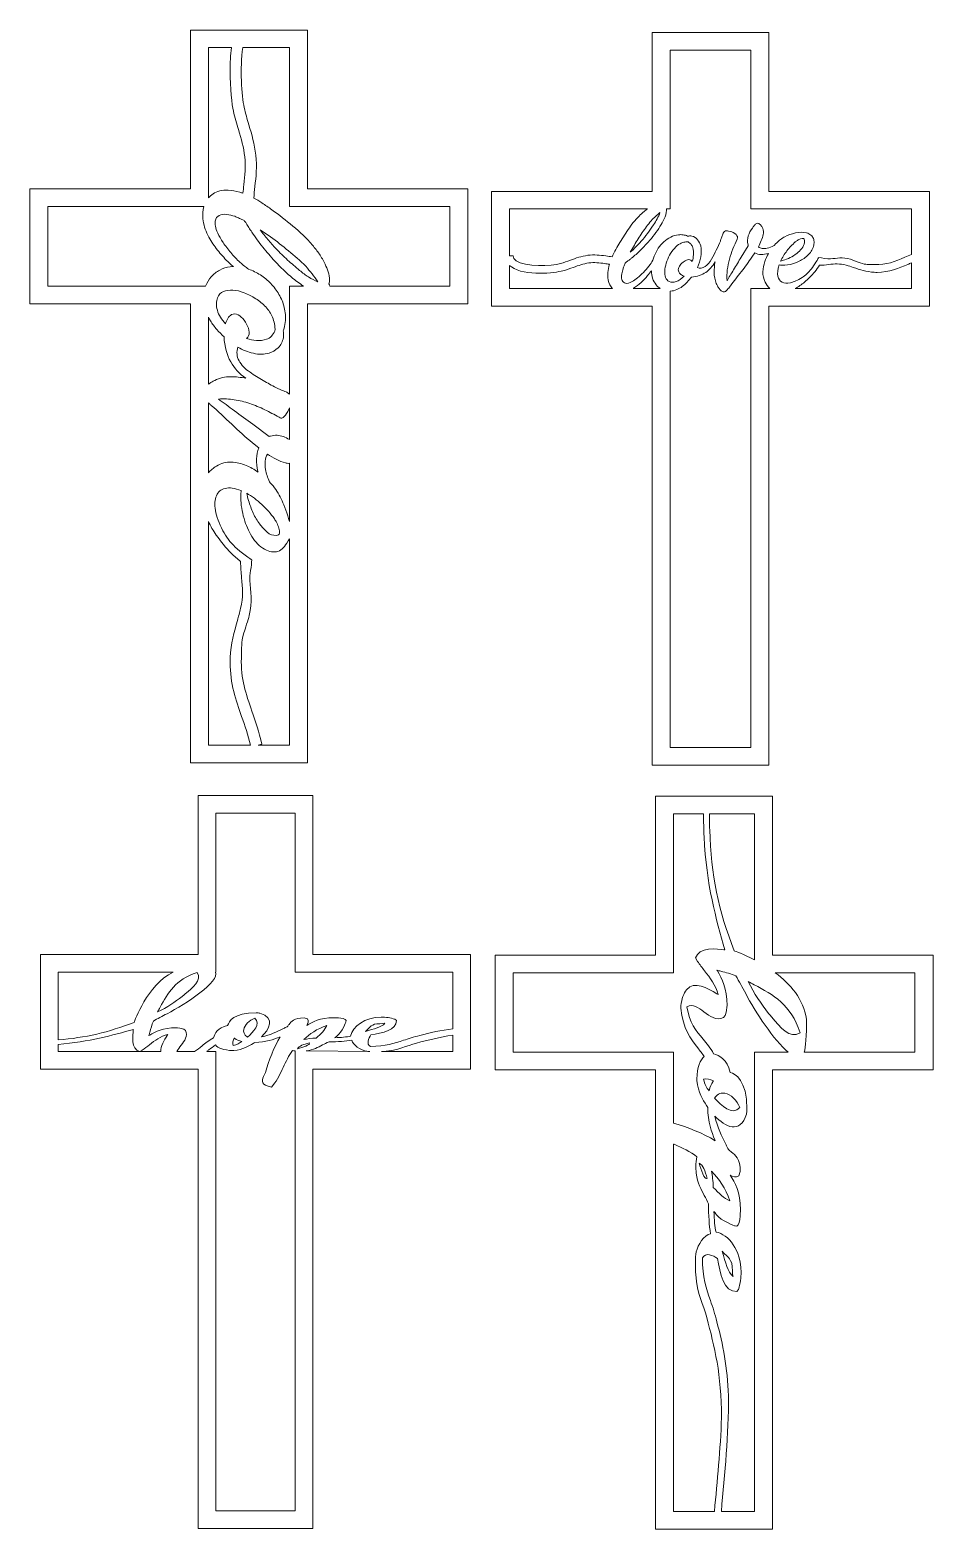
# Model space of a CAD drawing. Header units: inches. Extents: x -6.4 to 6.3, y -10.7 to 10.4.
import ezdxf

# ---------------------------------------------------------------- set-up
doc = ezdxf.new("R2010")
doc.units = ezdxf.units.IN
doc.header["$MEASUREMENT"] = 0
doc.layers.add('Layer 1', color=7, linetype='Continuous')

msp = doc.modelspace()

# ---------------------------------------------------------------- linework, layer by layer
at = {"layer": 'Layer 1', "lineweight": 9}
for points in [[(-2.531, 8.152), (-2.531, 10.392), (-4.179, 10.392), (-4.179, 8.152), (-6.44, 8.152), (-6.44, 6.534), (-4.179, 6.534), (-4.179, 0.061), (-2.531, 0.061), (-2.531, 6.534), (-0.27, 6.534), (-0.27, 8.152), (-2.531, 8.152)], [(3.974, 8.118), (3.974, 10.359), (2.326, 10.359), (2.326, 8.118), (0.065, 8.118), (0.065, 6.5), (2.326, 6.5), (2.326, 0.028), (3.974, 0.028), (3.974, 6.5), (6.235, 6.5), (6.235, 8.118), (3.974, 8.118)], [(-3.925, 10.144), (-3.601, 10.144)], [(-3.925, 8.026), (-3.925, 10.144), (-3.925, 10.144)], [(-3.44, 10.144), (-2.784, 10.144), (-2.784, 7.903), (-0.524, 7.903), (-0.524, 6.783), (-0.524, 6.783)], [(2.53, 7.87), (2.58, 7.87), (2.58, 10.11), (2.58, 10.11)], [(2.58, 10.11), (3.721, 10.11), (3.721, 7.87), (5.981, 7.87), (5.981, 7.227)], [(-6.186, 6.783), (-6.186, 7.903), (-3.99, 7.903)], [(0.369, 7.21), (0.319, 7.208), (0.319, 7.87), (2.261, 7.87), (2.261, 7.87)], [(-3.196, 7.576), (-3.051, 7.476)], [(2.831, 7.484), (2.826, 7.487)], [(2.02, 7.259), (2.077, 7.36)], [(3.682, 7.349), (3.584, 7.191)], [(3.733, 7.188), (3.774, 7.249)], [(1.771, 6.749), (0.319, 6.749), (0.319, 7.074)], [(5.981, 7.109), (5.981, 6.749), (4.344, 6.749), (4.344, 6.749)], [(-3.964, 6.783), (-6.186, 6.783)], [(-2.784, 6.783), (-2.784, 5.259)], [(-2.586, 6.783), (-2.784, 6.783), (-2.784, 6.783)], [(-0.524, 6.783), (-2.215, 6.783)], [(2.44, 6.749), (2.061, 6.749)], [(3.721, 6.749), (3.721, 0.277), (2.58, 0.277), (2.58, 6.711)], [(3.988, 6.749), (3.721, 6.749)], [(-3.925, 5.398), (-3.925, 6.344)], [(-2.874, 6.153), (-2.869, 6.163)], [(-3.925, 4.148), (-3.925, 5.138)], [(-2.784, 5.067), (-2.784, 4.62), (-2.784, 4.62)], [(-3.071, 4.661), (-3.3, 4.835)], [(-3.306, 4.574), (-3.217, 4.501)], [(-2.784, 4.284), (-2.784, 3.466)], [(-3.925, 0.31), (-3.925, 3.463)], [(-2.784, 3.221), (-2.784, 0.31), (-2.784, 0.31)], [(-3.334, 0.31), (-3.925, 0.31), (-3.925, 0.31)], [(-2.784, 0.31), (-3.222, 0.31), (-3.174, 0.325)], [(-2.452, -2.638), (-2.452, -0.398), (-4.07, -0.398), (-4.07, -2.638), (-6.29, -2.638), (-6.29, -4.256), (-4.07, -4.256), (-4.07, -10.729), (-2.452, -10.729), (-2.452, -4.256), (-0.232, -4.256), (-0.232, -2.638), (-2.452, -2.638)], [(4.025, -2.647), (4.025, -0.407), (2.377, -0.407), (2.377, -2.647), (0.117, -2.647), (0.117, -4.265), (2.377, -4.265), (2.377, -10.738), (4.025, -10.738), (4.025, -4.265), (6.286, -4.265), (6.286, -2.647), (4.025, -2.647)], [(-3.827, -2.887), (-3.821, -2.887), (-3.821, -0.647), (-2.701, -0.647), (-2.701, -2.887), (-0.481, -2.887), (-0.481, -3.686), (-0.481, -3.686)], [(0.37, -4.016), (0.37, -2.896), (2.631, -2.896), (2.631, -0.656), (3.053, -0.656)], [(3.135, -0.656), (3.772, -0.656), (3.772, -2.715)], [(2.969, -2.638), (2.937, -2.688), (2.969, -2.737)], [(-6.041, -2.887), (-4.423, -2.887)], [(-6.041, -3.844), (-6.041, -2.887)], [(4.063, -2.896), (6.032, -2.896), (6.032, -4.016)], [(-4.285, -3.224), (-4.293, -3.23)], [(2.732, -3.365), (2.73, -3.38), (2.732, -3.394)], [(-2.53, -3.548), (-2.577, -3.532)], [(-1.277, -3.568), (-1.299, -3.551)], [(3.332, -3.528), (3.359, -3.497)], [(3.977, -3.48), (3.969, -3.47)], [(-4.249, -3.712), (-4.272, -3.691)], [(-0.481, -3.775), (-0.481, -4.008)], [(-6.041, -4.008), (-6.041, -3.906)], [(-4.933, -3.986), (-4.898, -4.008), (-6.041, -4.008)], [(-4.598, -4.008), (-4.892, -4.008), (-4.857, -3.986)], [(-4.119, -4.007), (-4.368, -4.007)], [(-3.821, -10.48), (-3.821, -4.008), (-3.949, -4.008)], [(-2.703, -3.999), (-2.701, -10.48), (-3.821, -10.48), (-3.821, -10.48)], [(-3.583, -3.994), (-3.574, -3.995), (-3.565, -3.994)], [(-1.651, -4.008), (-2.547, -3.999)], [(-0.481, -4.008), (-1.484, -4.008)], [(2.631, -5.015), (2.631, -4.016), (0.37, -4.016), (0.37, -4.016)], [(3.772, -4.016), (3.772, -10.489), (3.303, -10.489)], [(4.246, -4.016), (3.772, -4.016)], [(6.032, -4.016), (4.469, -4.016)], [(2.957, -4.393), (2.957, -4.405), (2.958, -4.416)], [(-3.085, -4.496), (-3.036, -4.51), (-3.016, -4.485)], [(3.205, -10.489), (2.631, -10.489), (2.631, -5.312)], [(3.549, -5.76), (3.57, -5.699)], [(2.947, -5.708), (2.948, -5.714), (2.948, -5.72)], [(3.521, -7.388), (3.545, -7.36)], [(3.406, -8.867), (3.406, -8.863), (3.405, -8.86)]]:
    msp.add_lwpolyline(points, dxfattribs=at)
for points, knots in [([(-3.601, 10.144), (-3.615, 10.038), (-3.62, 9.927), (-3.62, 9.819), (-3.621, 9.568), (-3.592, 9.336), (-3.573, 9.249), (-3.554, 9.158), (-3.528, 9.072), (-3.503, 8.988), (-3.464, 8.859), (-3.427, 8.736), (-3.413, 8.603), (-3.398, 8.467), (-3.412, 8.342), (-3.426, 8.21), (-3.43, 8.171), (-3.435, 8.131), (-3.438, 8.091), (-3.453, 8.096), (-3.469, 8.101), (-3.484, 8.106), (-3.538, 8.122), (-3.592, 8.131), (-3.647, 8.134), (-3.734, 8.138), (-3.805, 8.121), (-3.86, 8.084), (-3.885, 8.067), (-3.907, 8.047), (-3.925, 8.026)], [0, 0, 0, 0, 1, 1, 1, 2, 2, 2, 3, 3, 3, 4, 4, 4, 5, 5, 5, 6, 6, 6, 7, 7, 7, 8, 8, 8, 9, 9, 9, 10, 10, 10, 10]), ([(-2.215, 6.783), (-2.215, 6.795), (-2.219, 6.805), (-2.226, 6.815), (-2.221, 6.833), (-2.218, 6.85), (-2.218, 6.866), (-2.218, 6.907), (-2.224, 6.946), (-2.237, 6.983), (-2.249, 7.021), (-2.264, 7.057), (-2.282, 7.091), (-2.305, 7.142), (-2.332, 7.189), (-2.362, 7.233), (-2.392, 7.277), (-2.425, 7.319), (-2.459, 7.359), (-2.543, 7.459), (-2.634, 7.549), (-2.734, 7.629), (-2.833, 7.709), (-2.933, 7.786), (-3.033, 7.859), (-3.077, 7.891), (-3.124, 7.924), (-3.173, 7.956), (-3.21, 7.981), (-3.247, 8.003), (-3.285, 8.023), (-3.282, 8.076), (-3.276, 8.129), (-3.27, 8.184), (-3.255, 8.324), (-3.239, 8.467), (-3.257, 8.628), (-3.273, 8.784), (-3.315, 8.922), (-3.355, 9.055), (-3.38, 9.139), (-3.403, 9.217), (-3.421, 9.3), (-3.457, 9.464), (-3.483, 9.857), (-3.44, 10.144)], [0, 0, 0, 0, 1, 1, 1, 2, 2, 2, 3, 3, 3, 4, 4, 4, 5, 5, 5, 6, 6, 6, 7, 7, 7, 8, 8, 8, 9, 9, 9, 10, 10, 10, 11, 11, 11, 12, 12, 12, 13, 13, 13, 14, 14, 14, 15, 15, 15, 15]), ([(-3.99, 7.903), (-4.005, 7.851), (-4.009, 7.793), (-4.003, 7.73), (-3.995, 7.653), (-3.971, 7.576), (-3.932, 7.499), (-3.897, 7.432), (-3.858, 7.37), (-3.814, 7.312), (-3.769, 7.254), (-3.723, 7.2), (-3.673, 7.15), (-3.641, 7.117), (-3.607, 7.086), (-3.574, 7.057), (-3.589, 7.057), (-3.604, 7.056), (-3.619, 7.055), (-3.67, 7.049), (-3.719, 7.033), (-3.765, 7.009), (-3.811, 6.985), (-3.852, 6.953), (-3.887, 6.912), (-3.92, 6.875), (-3.945, 6.832), (-3.964, 6.783)], [0, 0, 0, 0, 1, 1, 1, 2, 2, 2, 3, 3, 3, 4, 4, 4, 5, 5, 5, 6, 6, 6, 7, 7, 7, 8, 8, 8, 9, 9, 9, 9]), ([(2.261, 7.87), (2.245, 7.859), (2.23, 7.848), (2.215, 7.835), (2.19, 7.814), (2.166, 7.792), (2.143, 7.768), (2.087, 7.71), (2.035, 7.647), (1.99, 7.578), (1.944, 7.51), (1.901, 7.441), (1.859, 7.371), (1.84, 7.341), (1.822, 7.308), (1.804, 7.274), (1.79, 7.249), (1.777, 7.223), (1.766, 7.197), (1.735, 7.2), (1.705, 7.203), (1.674, 7.208), (1.594, 7.218), (1.512, 7.228), (1.42, 7.216), (1.332, 7.204), (1.253, 7.176), (1.177, 7.148), (1.13, 7.13), (1.085, 7.114), (1.038, 7.101), (0.91, 7.067), (0.54, 7.046), (0.411, 7.14), (0.383, 7.16), (0.37, 7.182), (0.369, 7.21)], [0, 0, 0, 0, 1, 1, 1, 2, 2, 2, 3, 3, 3, 4, 4, 4, 5, 5, 5, 6, 6, 6, 7, 7, 7, 8, 8, 8, 9, 9, 9, 10, 10, 10, 11, 11, 11, 12, 12, 12, 12]), ([(2.826, 7.487), (2.808, 7.496), (2.787, 7.502), (2.765, 7.505), (2.742, 7.508), (2.721, 7.508), (2.701, 7.506), (2.662, 7.502), (2.625, 7.492), (2.59, 7.474), (2.554, 7.455), (2.522, 7.433), (2.493, 7.407), (2.465, 7.38), (2.439, 7.349), (2.415, 7.315), (2.392, 7.281), (2.373, 7.245), (2.357, 7.206), (2.349, 7.187), (2.343, 7.167), (2.337, 7.147), (2.322, 7.12), (2.304, 7.092), (2.283, 7.065), (2.258, 7.032), (2.232, 7.002), (2.205, 6.974), (2.178, 6.946), (2.151, 6.921), (2.123, 6.899), (2.096, 6.877), (2.071, 6.86), (2.048, 6.847), (2.006, 6.825), (1.974, 6.816), (1.952, 6.822), (1.929, 6.827), (1.914, 6.84), (1.906, 6.861), (1.898, 6.881), (1.895, 6.906), (1.898, 6.934), (1.901, 6.962), (1.906, 6.988), (1.913, 7.012), (1.919, 7.028), (1.924, 7.044), (1.929, 7.058), (1.934, 7.073), (1.94, 7.088), (1.946, 7.104), (1.95, 7.106), (1.954, 7.11), (1.958, 7.114), (1.961, 7.118), (1.965, 7.121), (1.968, 7.123), (1.98, 7.132), (1.991, 7.141), (2.003, 7.15), (2.014, 7.159), (2.027, 7.168), (2.039, 7.177), (2.081, 7.211), (2.121, 7.247), (2.16, 7.285), (2.198, 7.323), (2.236, 7.362), (2.272, 7.402), (2.303, 7.437), (2.333, 7.473), (2.361, 7.509), (2.389, 7.546), (2.415, 7.584), (2.438, 7.623), (2.459, 7.656), (2.479, 7.692), (2.498, 7.731), (2.517, 7.769), (2.527, 7.808), (2.53, 7.848), (2.531, 7.855), (2.531, 7.862), (2.53, 7.87)], [0, 0, 0, 0, 1, 1, 1, 2, 2, 2, 3, 3, 3, 4, 4, 4, 5, 5, 5, 6, 6, 6, 7, 7, 7, 8, 8, 8, 9, 9, 9, 10, 10, 10, 11, 11, 11, 12, 12, 12, 13, 13, 13, 14, 14, 14, 15, 15, 15, 16, 16, 16, 17, 17, 17, 18, 18, 18, 19, 19, 19, 20, 20, 20, 21, 21, 21, 22, 22, 22, 23, 23, 23, 24, 24, 24, 25, 25, 25, 26, 26, 26, 27, 27, 27, 28, 28, 28, 28]), ([(2.375, 7.765), (2.396, 7.784), (2.417, 7.803), (2.438, 7.822), (2.428, 7.79), (2.414, 7.759), (2.399, 7.73), (2.383, 7.701), (2.366, 7.672), (2.346, 7.644), (2.319, 7.604), (2.292, 7.565), (2.263, 7.526), (2.234, 7.488), (2.204, 7.45), (2.173, 7.414), (2.148, 7.387), (2.124, 7.36), (2.098, 7.334), (2.073, 7.308), (2.047, 7.283), (2.02, 7.259)], [0, 0, 0, 0, 1, 1, 1, 2, 2, 2, 3, 3, 3, 4, 4, 4, 5, 5, 5, 6, 6, 6, 7, 7, 7, 7]), ([(-2.869, 6.163), (-2.855, 6.195), (-2.847, 6.231), (-2.842, 6.27), (-2.838, 6.31), (-2.838, 6.347), (-2.841, 6.381), (-2.846, 6.45), (-2.861, 6.516), (-2.887, 6.577), (-2.914, 6.639), (-2.946, 6.696), (-2.983, 6.746), (-3.023, 6.797), (-3.067, 6.843), (-3.116, 6.883), (-3.166, 6.924), (-3.218, 6.958), (-3.274, 6.985), (-3.302, 6.999), (-3.331, 7.011), (-3.36, 7.021), (-3.399, 7.048), (-3.439, 7.08), (-3.478, 7.117), (-3.526, 7.16), (-3.57, 7.206), (-3.61, 7.254), (-3.65, 7.301), (-3.686, 7.349), (-3.718, 7.397), (-3.75, 7.444), (-3.775, 7.488), (-3.793, 7.529), (-3.826, 7.602), (-3.838, 7.658), (-3.83, 7.698), (-3.822, 7.737), (-3.803, 7.764), (-3.773, 7.778), (-3.744, 7.792), (-3.708, 7.797), (-3.667, 7.792), (-3.626, 7.787), (-3.588, 7.778), (-3.554, 7.766), (-3.531, 7.755), (-3.508, 7.746), (-3.487, 7.737), (-3.466, 7.727), (-3.444, 7.718), (-3.421, 7.708), (-3.417, 7.7), (-3.413, 7.692), (-3.407, 7.686), (-3.401, 7.68), (-3.397, 7.674), (-3.393, 7.668), (-3.38, 7.648), (-3.367, 7.627), (-3.354, 7.607), (-3.341, 7.587), (-3.328, 7.566), (-3.315, 7.543), (-3.266, 7.47), (-3.214, 7.4), (-3.159, 7.332), (-3.104, 7.264), (-3.047, 7.198), (-2.99, 7.135), (-2.939, 7.081), (-2.887, 7.028), (-2.835, 6.979), (-2.782, 6.929), (-2.727, 6.884), (-2.67, 6.843), (-2.643, 6.822), (-2.615, 6.802), (-2.586, 6.783)], [0, 0, 0, 0, 1, 1, 1, 2, 2, 2, 3, 3, 3, 4, 4, 4, 5, 5, 5, 6, 6, 6, 7, 7, 7, 8, 8, 8, 9, 9, 9, 10, 10, 10, 11, 11, 11, 12, 12, 12, 13, 13, 13, 14, 14, 14, 15, 15, 15, 16, 16, 16, 17, 17, 17, 18, 18, 18, 19, 19, 19, 20, 20, 20, 21, 21, 21, 22, 22, 22, 23, 23, 23, 24, 24, 24, 25, 25, 25, 26, 26, 26, 26]), ([(2.077, 7.36), (2.113, 7.42), (2.15, 7.478), (2.189, 7.536), (2.228, 7.593), (2.269, 7.649), (2.313, 7.703), (2.333, 7.725), (2.353, 7.745), (2.375, 7.765)], [0, 0, 0, 0, 1, 1, 1, 2, 2, 2, 3, 3, 3, 3]), ([(5.981, 7.227), (5.95, 7.214), (5.919, 7.201), (5.889, 7.188), (5.754, 7.131), (5.627, 7.077), (5.465, 7.085), (5.369, 7.091), (5.349, 7.079), (5.26, 7.108), (5.228, 7.119), (5.157, 7.151), (5.122, 7.161), (5.009, 7.194), (4.928, 7.175), (4.84, 7.165), (4.799, 7.161), (4.719, 7.184), (4.674, 7.184), (4.674, 7.184), (4.609, 7.069), (4.571, 7.022), (4.532, 6.975), (4.488, 6.935), (4.44, 6.902), (4.38, 6.864), (4.326, 6.84), (4.277, 6.83), (4.228, 6.82), (4.189, 6.823), (4.158, 6.839), (4.128, 6.855), (4.108, 6.883), (4.099, 6.924), (4.091, 6.965), (4.097, 7.017), (4.118, 7.08), (4.13, 7.078), (4.143, 7.077), (4.157, 7.076), (4.17, 7.076), (4.183, 7.076), (4.196, 7.077), (4.251, 7.08), (4.306, 7.093), (4.362, 7.116), (4.412, 7.135), (4.458, 7.163), (4.501, 7.198), (4.545, 7.233), (4.576, 7.276), (4.596, 7.327), (4.604, 7.349), (4.609, 7.37), (4.61, 7.392), (4.611, 7.413), (4.608, 7.434), (4.6, 7.452), (4.593, 7.471), (4.581, 7.487), (4.565, 7.502), (4.549, 7.516), (4.528, 7.526), (4.504, 7.531), (4.456, 7.544), (4.403, 7.544), (4.347, 7.531), (4.291, 7.519), (4.242, 7.501), (4.199, 7.479), (4.156, 7.456), (4.116, 7.426), (4.079, 7.389), (4.068, 7.378), (4.057, 7.366), (4.047, 7.354), (4.046, 7.354), (4.046, 7.354), (4.046, 7.354), (4.013, 7.336), (3.98, 7.324), (3.948, 7.317), (3.923, 7.311), (3.901, 7.31), (3.879, 7.313), (3.858, 7.316), (3.84, 7.323), (3.825, 7.334), (3.84, 7.361), (3.853, 7.391), (3.866, 7.424), (3.878, 7.451), (3.887, 7.48), (3.894, 7.508), (3.901, 7.537), (3.899, 7.567), (3.887, 7.596), (3.885, 7.598), (3.882, 7.603), (3.878, 7.611), (3.875, 7.619), (3.871, 7.626), (3.866, 7.632), (3.857, 7.645), (3.846, 7.656), (3.832, 7.663), (3.819, 7.671), (3.808, 7.672), (3.8, 7.666), (3.788, 7.657), (3.776, 7.647), (3.767, 7.636), (3.757, 7.625), (3.748, 7.614), (3.74, 7.601), (3.714, 7.568), (3.695, 7.531), (3.682, 7.49), (3.67, 7.448), (3.669, 7.407), (3.679, 7.365), (3.679, 7.361), (3.68, 7.356), (3.682, 7.349)], [0, 0, 0, 0, 1, 1, 1, 2, 2, 2, 3, 3, 3, 4, 4, 4, 5, 5, 5, 6, 6, 6, 7, 7, 7, 8, 8, 8, 9, 9, 9, 10, 10, 10, 11, 11, 11, 12, 12, 12, 13, 13, 13, 14, 14, 14, 15, 15, 15, 16, 16, 16, 17, 17, 17, 18, 18, 18, 19, 19, 19, 20, 20, 20, 21, 21, 21, 22, 22, 22, 23, 23, 23, 24, 24, 24, 25, 25, 25, 26, 26, 26, 27, 27, 27, 28, 28, 28, 29, 29, 29, 30, 30, 30, 31, 31, 31, 32, 32, 32, 33, 33, 33, 34, 34, 34, 35, 35, 35, 36, 36, 36, 37, 37, 37, 38, 38, 38, 39, 39, 39, 40, 40, 40, 41, 41, 41, 41]), ([(-2.516, 6.911), (-2.557, 6.938), (-2.599, 6.969), (-2.64, 7.004), (-2.697, 7.051), (-2.754, 7.099), (-2.81, 7.15), (-2.866, 7.201), (-2.92, 7.254), (-2.972, 7.309), (-3.012, 7.351), (-3.05, 7.395), (-3.088, 7.44), (-3.126, 7.484), (-3.162, 7.53), (-3.196, 7.576)], [0, 0, 0, 0, 1, 1, 1, 2, 2, 2, 3, 3, 3, 4, 4, 4, 5, 5, 5, 5]), ([(-3.051, 7.476), (-2.964, 7.413), (-2.879, 7.347), (-2.796, 7.279), (-2.713, 7.211), (-2.632, 7.139), (-2.553, 7.062), (-2.522, 7.027), (-2.493, 6.991), (-2.465, 6.953), (-2.437, 6.916), (-2.409, 6.879), (-2.381, 6.842), (-2.429, 6.861), (-2.474, 6.884), (-2.516, 6.911)], [0, 0, 0, 0, 1, 1, 1, 2, 2, 2, 3, 3, 3, 4, 4, 4, 5, 5, 5, 5]), ([(2.703, 6.983), (2.71, 6.969), (2.72, 6.956), (2.733, 6.947), (2.747, 6.937), (2.761, 6.929), (2.778, 6.924), (2.743, 6.884), (2.707, 6.858), (2.668, 6.845), (2.63, 6.832), (2.597, 6.832), (2.568, 6.847), (2.544, 6.859), (2.527, 6.878), (2.518, 6.904), (2.508, 6.931), (2.505, 6.962), (2.506, 6.996), (2.508, 7.031), (2.515, 7.067), (2.527, 7.106), (2.539, 7.144), (2.555, 7.182), (2.574, 7.217), (2.593, 7.253), (2.615, 7.285), (2.641, 7.314), (2.666, 7.343), (2.693, 7.365), (2.722, 7.38), (2.74, 7.389), (2.757, 7.396), (2.776, 7.4), (2.794, 7.405), (2.814, 7.407), (2.835, 7.405), (2.851, 7.394), (2.865, 7.383), (2.876, 7.371), (2.887, 7.359), (2.895, 7.343), (2.901, 7.324), (2.909, 7.291), (2.912, 7.258), (2.91, 7.225), (2.908, 7.192), (2.903, 7.16), (2.894, 7.13), (2.888, 7.138), (2.881, 7.144), (2.873, 7.148), (2.854, 7.158), (2.834, 7.157), (2.811, 7.147), (2.789, 7.137), (2.768, 7.123), (2.748, 7.106), (2.728, 7.088), (2.714, 7.068), (2.704, 7.045), (2.694, 7.023), (2.694, 7.003), (2.703, 6.983)], [0, 0, 0, 0, 1, 1, 1, 2, 2, 2, 3, 3, 3, 4, 4, 4, 5, 5, 5, 6, 6, 6, 7, 7, 7, 8, 8, 8, 9, 9, 9, 10, 10, 10, 11, 11, 11, 12, 12, 12, 13, 13, 13, 14, 14, 14, 15, 15, 15, 16, 16, 16, 17, 17, 17, 18, 18, 18, 19, 19, 19, 20, 20, 20, 21, 21, 21, 21]), ([(3.584, 7.191), (3.547, 7.13), (3.511, 7.07), (3.476, 7.013), (3.442, 6.956), (3.41, 6.904), (3.383, 6.857), (3.379, 6.91), (3.381, 6.961), (3.387, 7.011), (3.393, 7.062), (3.403, 7.112), (3.417, 7.161), (3.431, 7.211), (3.448, 7.259), (3.467, 7.307), (3.486, 7.354), (3.506, 7.401), (3.526, 7.446), (3.533, 7.46), (3.535, 7.471), (3.532, 7.48), (3.528, 7.488), (3.521, 7.497), (3.511, 7.508), (3.485, 7.531), (3.457, 7.547), (3.427, 7.554), (3.396, 7.562), (3.375, 7.564), (3.362, 7.56), (3.353, 7.558), (3.345, 7.552), (3.338, 7.542), (3.332, 7.533), (3.327, 7.523), (3.324, 7.514), (3.318, 7.497), (3.312, 7.481), (3.306, 7.464), (3.301, 7.448), (3.295, 7.432), (3.289, 7.416), (3.272, 7.376), (3.253, 7.334), (3.232, 7.291), (3.211, 7.247), (3.189, 7.205), (3.166, 7.164), (3.166, 7.164), (3.166, 7.164), (3.166, 7.164), (3.139, 7.115), (3.108, 7.079), (3.073, 7.057), (3.038, 7.034), (3.002, 7.03), (2.965, 7.045), (2.987, 7.092), (3.003, 7.143), (3.013, 7.195), (3.024, 7.248), (3.023, 7.299), (3.012, 7.349), (3.004, 7.38), (2.989, 7.409), (2.968, 7.436), (2.948, 7.463), (2.92, 7.48), (2.887, 7.487), (2.865, 7.491), (2.846, 7.489), (2.831, 7.484)], [0, 0, 0, 0, 1, 1, 1, 2, 2, 2, 3, 3, 3, 4, 4, 4, 5, 5, 5, 6, 6, 6, 7, 7, 7, 8, 8, 8, 9, 9, 9, 10, 10, 10, 11, 11, 11, 12, 12, 12, 13, 13, 13, 14, 14, 14, 15, 15, 15, 16, 16, 16, 17, 17, 17, 18, 18, 18, 19, 19, 19, 20, 20, 20, 21, 21, 21, 22, 22, 22, 23, 23, 23, 24, 24, 24, 24]), ([(4.138, 7.133), (4.163, 7.184), (4.192, 7.233), (4.228, 7.28), (4.263, 7.326), (4.302, 7.367), (4.345, 7.404), (4.352, 7.409), (4.362, 7.417), (4.376, 7.426), (4.39, 7.435), (4.404, 7.442), (4.419, 7.448), (4.434, 7.454), (4.447, 7.455), (4.459, 7.453), (4.471, 7.451), (4.476, 7.441), (4.476, 7.423), (4.479, 7.39), (4.47, 7.36), (4.45, 7.332), (4.431, 7.305), (4.409, 7.281), (4.386, 7.261), (4.36, 7.236), (4.33, 7.215), (4.298, 7.197), (4.265, 7.179), (4.232, 7.164), (4.197, 7.152), (4.175, 7.144), (4.156, 7.138), (4.138, 7.133)], [0, 0, 0, 0, 1, 1, 1, 2, 2, 2, 3, 3, 3, 4, 4, 4, 5, 5, 5, 6, 6, 6, 7, 7, 7, 8, 8, 8, 9, 9, 9, 10, 10, 10, 11, 11, 11, 11]), ([(2.58, 6.711), (2.582, 6.711), (2.583, 6.711), (2.585, 6.711), (2.616, 6.713), (2.646, 6.72), (2.674, 6.732), (2.703, 6.744), (2.729, 6.759), (2.753, 6.777), (2.778, 6.796), (2.8, 6.816), (2.822, 6.84), (2.843, 6.863), (2.863, 6.886), (2.882, 6.91), (2.961, 6.916), (3.029, 6.938), (3.084, 6.976), (3.135, 7.011), (3.179, 7.061), (3.214, 7.124), (3.206, 7.074), (3.202, 7.025), (3.202, 6.975), (3.202, 6.922), (3.212, 6.87), (3.232, 6.82), (3.235, 6.811), (3.241, 6.799), (3.248, 6.784), (3.256, 6.77), (3.265, 6.756), (3.275, 6.743), (3.285, 6.73), (3.297, 6.719), (3.31, 6.71), (3.322, 6.702), (3.335, 6.699), (3.348, 6.703), (3.356, 6.705), (3.364, 6.71), (3.372, 6.717), (3.38, 6.724), (3.388, 6.733), (3.396, 6.742), (3.404, 6.751), (3.412, 6.76), (3.418, 6.768), (3.424, 6.777), (3.429, 6.783), (3.433, 6.788), (3.481, 6.853), (3.532, 6.92), (3.585, 6.987), (3.637, 7.054), (3.686, 7.121), (3.733, 7.188)], [0, 0, 0, 0, 1, 1, 1, 2, 2, 2, 3, 3, 3, 4, 4, 4, 5, 5, 5, 6, 6, 6, 7, 7, 7, 8, 8, 8, 9, 9, 9, 10, 10, 10, 11, 11, 11, 12, 12, 12, 13, 13, 13, 14, 14, 14, 15, 15, 15, 16, 16, 16, 17, 17, 17, 18, 18, 18, 19, 19, 19, 19]), ([(3.774, 7.249), (3.801, 7.236), (3.83, 7.229), (3.863, 7.228), (3.895, 7.226), (3.929, 7.231), (3.963, 7.242), (3.965, 7.243), (3.966, 7.243), (3.968, 7.244), (3.947, 7.207), (3.929, 7.169), (3.916, 7.129), (3.899, 7.081), (3.89, 7.033), (3.889, 6.985), (3.886, 6.934), (3.897, 6.885), (3.921, 6.838), (3.938, 6.804), (3.961, 6.774), (3.988, 6.749)], [0, 0, 0, 0, 1, 1, 1, 2, 2, 2, 3, 3, 3, 4, 4, 4, 5, 5, 5, 6, 6, 6, 7, 7, 7, 7]), ([(0.319, 7.074), (0.327, 7.066), (0.336, 7.059), (0.345, 7.052), (0.44, 6.984), (0.597, 6.963), (0.742, 6.963), (0.885, 6.963), (1.017, 6.983), (1.067, 6.997), (1.119, 7.011), (1.168, 7.029), (1.216, 7.046), (1.289, 7.073), (1.359, 7.098), (1.435, 7.108), (1.512, 7.119), (1.584, 7.11), (1.659, 7.1), (1.681, 7.097), (1.704, 7.094), (1.727, 7.092), (1.724, 7.081), (1.721, 7.071), (1.719, 7.06), (1.709, 7.023), (1.704, 6.985), (1.703, 6.948), (1.701, 6.888), (1.71, 6.838), (1.732, 6.8), (1.743, 6.78), (1.756, 6.763), (1.771, 6.749)], [0, 0, 0, 0, 1, 1, 1, 2, 2, 2, 3, 3, 3, 4, 4, 4, 5, 5, 5, 6, 6, 6, 7, 7, 7, 8, 8, 8, 9, 9, 9, 10, 10, 10, 11, 11, 11, 11]), ([(2.061, 6.749), (2.062, 6.75), (2.064, 6.751), (2.065, 6.752), (2.103, 6.776), (2.139, 6.803), (2.172, 6.834), (2.205, 6.864), (2.235, 6.897), (2.264, 6.931), (2.283, 6.953), (2.3, 6.976), (2.317, 6.999), (2.317, 6.989), (2.317, 6.978), (2.318, 6.968), (2.322, 6.933), (2.33, 6.899), (2.344, 6.868), (2.358, 6.836), (2.377, 6.808), (2.4, 6.783), (2.412, 6.77), (2.426, 6.759), (2.44, 6.749)], [0, 0, 0, 0, 1, 1, 1, 2, 2, 2, 3, 3, 3, 4, 4, 4, 5, 5, 5, 6, 6, 6, 7, 7, 7, 8, 8, 8, 8]), ([(4.344, 6.749), (4.388, 6.773), (4.432, 6.802), (4.476, 6.839), (4.528, 6.883), (4.576, 6.931), (4.619, 6.983), (4.645, 7.014), (4.668, 7.045), (4.688, 7.075), (4.734, 7.076), (4.776, 7.081), (4.816, 7.086), (4.9, 7.095), (4.973, 7.103), (5.064, 7.077), (5.097, 7.067), (5.13, 7.056), (5.162, 7.045), (5.253, 7.015), (5.348, 6.983), (5.458, 6.977), (5.473, 6.976), (5.486, 6.976), (5.5, 6.976), (5.669, 6.976), (5.803, 7.033), (5.933, 7.089), (5.949, 7.095), (5.965, 7.102), (5.981, 7.109)], [0, 0, 0, 0, 1, 1, 1, 2, 2, 2, 3, 3, 3, 4, 4, 4, 5, 5, 5, 6, 6, 6, 7, 7, 7, 8, 8, 8, 9, 9, 9, 10, 10, 10, 10]), ([(-3.362, 6.189), (-3.377, 6.229), (-3.396, 6.266), (-3.421, 6.3), (-3.447, 6.335), (-3.476, 6.361), (-3.508, 6.378), (-3.54, 6.395), (-3.57, 6.396), (-3.598, 6.38), (-3.62, 6.368), (-3.637, 6.35), (-3.651, 6.327), (-3.666, 6.303), (-3.677, 6.278), (-3.685, 6.249), (-3.742, 6.31), (-3.781, 6.374), (-3.799, 6.441), (-3.818, 6.508), (-3.817, 6.567), (-3.795, 6.617), (-3.779, 6.66), (-3.751, 6.689), (-3.712, 6.705), (-3.674, 6.721), (-3.629, 6.728), (-3.579, 6.725), (-3.529, 6.722), (-3.476, 6.709), (-3.42, 6.688), (-3.364, 6.666), (-3.31, 6.639), (-3.259, 6.605), (-3.207, 6.572), (-3.16, 6.533), (-3.118, 6.488), (-3.076, 6.444), (-3.045, 6.396), (-3.024, 6.345), (-3.011, 6.315), (-3.001, 6.283), (-2.994, 6.251), (-2.988, 6.218), (-2.985, 6.184), (-2.987, 6.148), (-3.004, 6.119), (-3.02, 6.095), (-3.038, 6.076), (-3.055, 6.057), (-3.078, 6.042), (-3.106, 6.032), (-3.153, 6.018), (-3.201, 6.013), (-3.249, 6.016), (-3.296, 6.019), (-3.342, 6.029), (-3.387, 6.045), (-3.375, 6.055), (-3.366, 6.067), (-3.36, 6.081), (-3.346, 6.114), (-3.347, 6.15), (-3.362, 6.189)], [0, 0, 0, 0, 1, 1, 1, 2, 2, 2, 3, 3, 3, 4, 4, 4, 5, 5, 5, 6, 6, 6, 7, 7, 7, 8, 8, 8, 9, 9, 9, 10, 10, 10, 11, 11, 11, 12, 12, 12, 13, 13, 13, 14, 14, 14, 15, 15, 15, 16, 16, 16, 17, 17, 17, 18, 18, 18, 19, 19, 19, 20, 20, 20, 21, 21, 21, 21]), ([(-3.925, 6.344), (-3.917, 6.326), (-3.907, 6.309), (-3.897, 6.292), (-3.871, 6.25), (-3.841, 6.209), (-3.807, 6.172), (-3.774, 6.134), (-3.74, 6.099), (-3.705, 6.067), (-3.697, 5.927), (-3.666, 5.809), (-3.611, 5.713), (-3.559, 5.622), (-3.488, 5.546), (-3.397, 5.483), (-3.468, 5.497), (-3.54, 5.504), (-3.612, 5.504), (-3.69, 5.505), (-3.765, 5.487), (-3.837, 5.453), (-3.85, 5.447), (-3.867, 5.437), (-3.889, 5.424)], [0, 0, 0, 0, 1, 1, 1, 2, 2, 2, 3, 3, 3, 4, 4, 4, 5, 5, 5, 6, 6, 6, 7, 7, 7, 8, 8, 8, 8]), ([(-2.784, 5.259), (-2.786, 5.261), (-2.788, 5.263), (-2.79, 5.264), (-2.804, 5.275), (-2.818, 5.284), (-2.831, 5.29), (-2.855, 5.3), (-2.88, 5.31), (-2.904, 5.321), (-2.927, 5.331), (-2.951, 5.341), (-2.974, 5.351), (-3.031, 5.382), (-3.092, 5.415), (-3.155, 5.452), (-3.218, 5.488), (-3.279, 5.527), (-3.338, 5.568), (-3.338, 5.568), (-3.338, 5.568), (-3.338, 5.568), (-3.409, 5.614), (-3.461, 5.669), (-3.494, 5.731), (-3.526, 5.792), (-3.532, 5.856), (-3.51, 5.921), (-3.441, 5.882), (-3.369, 5.853), (-3.292, 5.835), (-3.216, 5.817), (-3.141, 5.818), (-3.069, 5.838), (-3.025, 5.852), (-2.983, 5.877), (-2.943, 5.913), (-2.904, 5.95), (-2.879, 5.997), (-2.869, 6.056), (-2.864, 6.095), (-2.865, 6.127), (-2.874, 6.153)], [0, 0, 0, 0, 1, 1, 1, 2, 2, 2, 3, 3, 3, 4, 4, 4, 5, 5, 5, 6, 6, 6, 7, 7, 7, 8, 8, 8, 9, 9, 9, 10, 10, 10, 11, 11, 11, 12, 12, 12, 13, 13, 13, 14, 14, 14, 14]), ([(-3.925, 5.138), (-3.921, 5.134), (-3.917, 5.13), (-3.913, 5.127), (-3.901, 5.115), (-3.891, 5.107), (-3.885, 5.101), (-3.789, 5.015), (-3.693, 4.927), (-3.596, 4.834), (-3.5, 4.742), (-3.403, 4.655), (-3.306, 4.574)], [0, 0, 0, 0, 1, 1, 1, 2, 2, 2, 3, 3, 3, 4, 4, 4, 4]), ([(-3.3, 4.835), (-3.389, 4.9), (-3.475, 4.963), (-3.558, 5.024), (-3.641, 5.085), (-3.716, 5.14), (-3.783, 5.189), (-3.708, 5.195), (-3.633, 5.192), (-3.56, 5.181), (-3.487, 5.169), (-3.415, 5.151), (-3.343, 5.127), (-3.272, 5.102), (-3.201, 5.073), (-3.132, 5.04), (-3.063, 5.006), (-2.996, 4.971), (-2.93, 4.935), (-2.91, 4.922), (-2.894, 4.919), (-2.882, 4.925), (-2.87, 4.931), (-2.856, 4.944), (-2.841, 4.962), (-2.816, 4.994), (-2.797, 5.03), (-2.784, 5.067)], [0, 0, 0, 0, 1, 1, 1, 2, 2, 2, 3, 3, 3, 4, 4, 4, 5, 5, 5, 6, 6, 6, 7, 7, 7, 8, 8, 8, 9, 9, 9, 9]), ([(-2.784, 4.62), (-2.811, 4.636), (-2.839, 4.65), (-2.868, 4.661), (-2.928, 4.683), (-2.988, 4.686), (-3.049, 4.667), (-3.054, 4.667), (-3.061, 4.665), (-3.071, 4.661)], [0, 0, 0, 0, 1, 1, 1, 2, 2, 2, 3, 3, 3, 3]), ([(-3.217, 4.501), (-3.235, 4.454), (-3.246, 4.402), (-3.248, 4.346), (-3.251, 4.289), (-3.244, 4.23), (-3.228, 4.169)], [0, 0, 0, 0, 1, 1, 1, 2, 2, 2, 2]), ([(-3.228, 4.169), (-3.227, 4.166), (-3.226, 4.164), (-3.225, 4.161), (-3.279, 4.198), (-3.334, 4.229), (-3.392, 4.253), (-3.461, 4.283), (-3.531, 4.298), (-3.6, 4.301), (-3.674, 4.305), (-3.745, 4.286), (-3.813, 4.245), (-3.856, 4.219), (-3.893, 4.187), (-3.925, 4.148)], [0, 0, 0, 0, 1, 1, 1, 2, 2, 2, 3, 3, 3, 4, 4, 4, 5, 5, 5, 5]), ([(-2.784, 3.466), (-2.811, 3.565), (-2.859, 3.693), (-2.886, 3.755), (-2.918, 3.83), (-2.961, 3.9), (-3.015, 3.965), (-3.031, 3.985), (-3.048, 4.004), (-3.066, 4.023), (-3.066, 4.023), (-3.066, 4.024), (-3.066, 4.025), (-3.092, 4.082), (-3.109, 4.14), (-3.119, 4.196), (-3.127, 4.239), (-3.129, 4.279), (-3.125, 4.316), (-3.121, 4.354), (-3.111, 4.386), (-3.094, 4.412), (-3.055, 4.386), (-3.011, 4.361), (-2.963, 4.339), (-2.924, 4.319), (-2.883, 4.302), (-2.841, 4.29), (-2.823, 4.285), (-2.804, 4.283), (-2.784, 4.284)], [0, 0, 0, 0, 1, 1, 1, 2, 2, 2, 3, 3, 3, 4, 4, 4, 5, 5, 5, 6, 6, 6, 7, 7, 7, 8, 8, 8, 9, 9, 9, 10, 10, 10, 10]), ([(-3.174, 0.325), (-3.209, 0.497), (-3.261, 0.647), (-3.312, 0.792), (-3.395, 1.029), (-3.474, 1.252), (-3.46, 1.537), (-3.452, 1.705), (-3.47, 1.74), (-3.426, 1.895), (-3.41, 1.952), (-3.365, 2.077), (-3.35, 2.138), (-3.301, 2.336), (-3.328, 2.478), (-3.342, 2.632), (-3.349, 2.705), (-3.314, 2.844), (-3.315, 2.923), (-3.315, 2.923), (-3.481, 3.036), (-3.549, 3.104), (-3.617, 3.172), (-3.675, 3.249), (-3.723, 3.334), (-3.777, 3.44), (-3.811, 3.535), (-3.826, 3.62), (-3.84, 3.705), (-3.836, 3.775), (-3.813, 3.828), (-3.79, 3.882), (-3.749, 3.916), (-3.69, 3.931), (-3.63, 3.947), (-3.555, 3.936), (-3.463, 3.899), (-3.466, 3.877), (-3.468, 3.854), (-3.469, 3.831), (-3.47, 3.807), (-3.469, 3.785), (-3.468, 3.762), (-3.463, 3.665), (-3.444, 3.568), (-3.412, 3.47), (-3.384, 3.383), (-3.345, 3.302), (-3.294, 3.226), (-3.243, 3.149), (-3.181, 3.094), (-3.107, 3.06), (-3.075, 3.045), (-3.044, 3.037), (-3.013, 3.035), (-2.982, 3.033), (-2.952, 3.038), (-2.925, 3.052), (-2.898, 3.065), (-2.874, 3.085), (-2.854, 3.114), (-2.839, 3.134), (-2.806, 3.18), (-2.784, 3.221)], [0, 0, 0, 0, 1, 1, 1, 2, 2, 2, 3, 3, 3, 4, 4, 4, 5, 5, 5, 6, 6, 6, 7, 7, 7, 8, 8, 8, 9, 9, 9, 10, 10, 10, 11, 11, 11, 12, 12, 12, 13, 13, 13, 14, 14, 14, 15, 15, 15, 16, 16, 16, 17, 17, 17, 18, 18, 18, 19, 19, 19, 20, 20, 20, 21, 21, 21, 21]), ([(-3.174, 3.706), (-3.107, 3.644), (-3.047, 3.575), (-2.995, 3.5), (-2.987, 3.488), (-2.976, 3.47), (-2.963, 3.445), (-2.95, 3.421), (-2.939, 3.396), (-2.931, 3.369), (-2.923, 3.343), (-2.92, 3.32), (-2.924, 3.299), (-2.927, 3.279), (-2.942, 3.269), (-2.968, 3.269), (-3.016, 3.265), (-3.059, 3.28), (-3.099, 3.315), (-3.138, 3.349), (-3.173, 3.387), (-3.202, 3.428), (-3.238, 3.474), (-3.269, 3.526), (-3.294, 3.583), (-3.32, 3.64), (-3.341, 3.698), (-3.359, 3.759), (-3.371, 3.798), (-3.38, 3.832), (-3.386, 3.863), (-3.312, 3.82), (-3.242, 3.768), (-3.174, 3.706)], [0, 0, 0, 0, 1, 1, 1, 2, 2, 2, 3, 3, 3, 4, 4, 4, 5, 5, 5, 6, 6, 6, 7, 7, 7, 8, 8, 8, 9, 9, 9, 10, 10, 10, 11, 11, 11, 11]), ([(-3.925, 3.463), (-3.895, 3.399), (-3.858, 3.335), (-3.814, 3.271), (-3.75, 3.179), (-3.68, 3.096), (-3.605, 3.019), (-3.56, 2.974), (-3.516, 2.934), (-3.472, 2.899), (-3.471, 2.818), (-3.464, 2.745), (-3.457, 2.674), (-3.444, 2.527), (-3.432, 2.4), (-3.471, 2.24), (-3.486, 2.182), (-3.502, 2.124), (-3.517, 2.069), (-3.562, 1.908), (-3.608, 1.743), (-3.617, 1.548), (-3.619, 1.523), (-3.619, 1.499), (-3.619, 1.475), (-3.62, 1.179), (-3.537, 0.943), (-3.457, 0.715), (-3.412, 0.587), (-3.366, 0.454), (-3.334, 0.31)], [0, 0, 0, 0, 1, 1, 1, 2, 2, 2, 3, 3, 3, 4, 4, 4, 5, 5, 5, 6, 6, 6, 7, 7, 7, 8, 8, 8, 9, 9, 9, 10, 10, 10, 10]), ([(3.053, -0.656), (3.053, -0.767), (3.055, -0.876), (3.06, -0.98), (3.09, -1.654), (3.23, -2.143), (3.353, -2.574), (3.347, -2.573), (3.043, -2.52), (2.969, -2.638)], [0, 0, 0, 0, 1, 1, 1, 2, 2, 2, 3, 3, 3, 3]), ([(3.772, -2.715), (3.614, -2.633), (3.492, -2.591), (3.485, -2.588), (3.262, -2.024), (3.159, -1.513), (3.139, -0.884), (3.136, -0.808), (3.135, -0.731), (3.135, -0.656)], [0, 0, 0, 0, 1, 1, 1, 2, 2, 2, 3, 3, 3, 3]), ([(2.969, -2.737), (2.999, -2.783), (3.032, -2.825), (3.067, -2.869), (3.144, -2.968), (3.224, -3.069), (3.259, -3.205), (3.253, -3.201), (3.247, -3.198), (3.241, -3.194), (3.107, -3.113), (2.924, -3.003), (2.813, -3.136), (2.772, -3.185), (2.745, -3.262), (2.732, -3.365)], [0, 0, 0, 0, 1, 1, 1, 2, 2, 2, 3, 3, 3, 4, 4, 4, 5, 5, 5, 5]), ([(-4.423, -2.887), (-4.791, -3.071), (-4.966, -3.584), (-4.972, -3.596), (-5.331, -3.735), (-5.663, -3.813), (-6.041, -3.844)], [0, 0, 0, 0, 1, 1, 1, 2, 2, 2, 2]), ([(-4.272, -3.691), (-4.282, -3.688), (-4.372, -3.671), (-4.378, -3.671), (-4.567, -3.671), (-4.67, -3.729), (-4.753, -3.775), (-4.756, -3.777), (-4.759, -3.778), (-4.763, -3.78), (-4.759, -3.766), (-4.755, -3.751), (-4.751, -3.737), (-4.736, -3.684), (-4.722, -3.629), (-4.701, -3.579), (-4.641, -3.544), (-4.576, -3.51), (-4.508, -3.474), (-4.25, -3.34), (-3.756, -3.016), (-3.827, -2.887)], [0, 0, 0, 0, 1, 1, 1, 2, 2, 2, 3, 3, 3, 4, 4, 4, 5, 5, 5, 6, 6, 6, 7, 7, 7, 7]), ([(-4.293, -3.23), (-4.398, -3.306), (-4.506, -3.385), (-4.641, -3.449), (-4.629, -3.427), (-4.617, -3.405), (-4.605, -3.384), (-4.495, -3.182), (-4.391, -2.991), (-4.084, -2.895)], [0, 0, 0, 0, 1, 1, 1, 2, 2, 2, 3, 3, 3, 3]), ([(-4.084, -2.895), (-4.009, -2.999), (-4.148, -3.112), (-4.251, -3.196), (-4.263, -3.206), (-4.275, -3.215), (-4.285, -3.224)], [0, 0, 0, 0, 1, 1, 1, 2, 2, 2, 2]), ([(3.359, -3.497), (3.363, -3.485), (3.385, -3.368), (3.385, -3.36), (3.385, -3.114), (3.309, -2.98), (3.248, -2.872), (3.246, -2.868), (3.243, -2.864), (3.241, -2.86), (3.26, -2.865), (3.279, -2.87), (3.298, -2.875), (3.368, -2.894), (3.441, -2.913), (3.508, -2.94), (3.553, -3.017), (3.598, -3.102), (3.646, -3.191), (3.777, -3.439), (4.046, -3.854), (4.246, -4.016)], [0, 0, 0, 0, 1, 1, 1, 2, 2, 2, 3, 3, 3, 4, 4, 4, 5, 5, 5, 6, 6, 6, 7, 7, 7, 7]), ([(4.469, -4.016), (4.475, -4), (4.481, -3.981), (4.485, -3.958), (4.485, -3.958), (4.512, -3.625), (4.502, -3.551), (4.464, -3.269), (4.271, -3.052), (4.063, -2.896)], [0, 0, 0, 0, 1, 1, 1, 2, 2, 2, 3, 3, 3, 3]), ([(3.969, -3.47), (3.868, -3.333), (3.764, -3.194), (3.679, -3.018), (3.708, -3.034), (3.737, -3.049), (3.766, -3.065), (4.032, -3.208), (4.285, -3.343), (4.412, -3.742), (4.274, -3.839), (4.125, -3.658), (4.013, -3.524)], [0, 0, 0, 0, 1, 1, 1, 2, 2, 2, 3, 3, 3, 4, 4, 4, 4]), ([(3.57, -5.699), (3.568, -5.515), (3.498, -5.463), (3.447, -5.425), (3.431, -5.414), (3.417, -5.403), (3.404, -5.39), (3.392, -5.367), (3.381, -5.344), (3.369, -5.321), (3.307, -5.199), (3.248, -5.082), (3.213, -4.919), (3.354, -5.064), (3.567, -5.183), (3.658, -4.889), (3.658, -4.889), (3.663, -4.832), (3.663, -4.82), (3.663, -4.404), (3.502, -4.325), (3.428, -4.301), (3.385, -4.111), (3.278, -4.068), (3.194, -4.039), (3.149, -3.957), (3.096, -3.893), (3.045, -3.832), (2.947, -3.714), (2.854, -3.602), (2.817, -3.377), (2.901, -3.33), (2.977, -3.387), (3.058, -3.448), (3.143, -3.511), (3.23, -3.576), (3.332, -3.528)], [0, 0, 0, 0, 1, 1, 1, 2, 2, 2, 3, 3, 3, 4, 4, 4, 5, 5, 5, 6, 6, 6, 7, 7, 7, 8, 8, 8, 9, 9, 9, 10, 10, 10, 11, 11, 11, 12, 12, 12, 12]), ([(-2.577, -3.532), (-2.719, -3.533), (-2.759, -3.586), (-2.788, -3.625), (-2.797, -3.636), (-2.805, -3.647), (-2.815, -3.657), (-2.833, -3.666), (-2.851, -3.675), (-2.868, -3.683), (-2.962, -3.73), (-3.052, -3.775), (-3.178, -3.802), (-3.067, -3.694), (-2.975, -3.534), (-3.201, -3.465), (-3.201, -3.465), (-3.245, -3.461), (-3.254, -3.461), (-3.574, -3.461), (-3.635, -3.583), (-3.654, -3.639), (-3.8, -3.671), (-3.833, -3.753), (-3.855, -3.815), (-3.918, -3.85), (-3.967, -3.89), (-4.015, -3.928), (-4.049, -3.956), (-4.082, -3.983), (-4.119, -4.007)], [0, 0, 0, 0, 1, 1, 1, 2, 2, 2, 3, 3, 3, 4, 4, 4, 5, 5, 5, 6, 6, 6, 7, 7, 7, 8, 8, 8, 9, 9, 9, 10, 10, 10, 10]), ([(-3.427, -3.697), (-3.416, -3.633), (-3.35, -3.567), (-3.273, -3.537), (-3.178, -3.616), (-3.297, -3.738), (-3.373, -3.805), (-3.43, -3.772), (-3.432, -3.725), (-3.427, -3.697)], [0, 0, 0, 0, 1, 1, 1, 2, 2, 2, 3, 3, 3, 3]), ([(-1.299, -3.551), (-1.362, -3.532), (-1.426, -3.522), (-1.489, -3.522), (-1.723, -3.522), (-1.897, -3.658), (-1.921, -3.789), (-1.977, -3.803), (-2.052, -3.811), (-2.146, -3.812), (-2.135, -3.803), (-2.123, -3.795), (-2.111, -3.787), (-2.042, -3.738), (-1.987, -3.587), (-1.987, -3.587), (-1.956, -3.529), (-2.148, -3.531), (-2.16, -3.531), (-2.356, -3.531), (-2.459, -3.588), (-2.539, -3.639), (-2.522, -3.609), (-2.512, -3.578), (-2.53, -3.548)], [0, 0, 0, 0, 1, 1, 1, 2, 2, 2, 3, 3, 3, 4, 4, 4, 5, 5, 5, 6, 6, 6, 7, 7, 7, 8, 8, 8, 8]), ([(-0.481, -3.686), (-0.648, -3.708), (-0.802, -3.74), (-0.946, -3.782), (-1.034, -3.801), (-1.106, -3.825), (-1.176, -3.849), (-1.306, -3.893), (-1.429, -3.934), (-1.64, -3.935), (-1.708, -3.902), (-1.664, -3.823), (-1.636, -3.772), (-1.479, -3.747), (-1.265, -3.707), (-1.277, -3.568)], [0, 0, 0, 0, 1, 1, 1, 2, 2, 2, 3, 3, 3, 4, 4, 4, 5, 5, 5, 5]), ([(2.732, -3.394), (2.763, -3.693), (2.869, -3.827), (2.971, -3.956), (3.003, -3.997), (3.034, -4.036), (3.062, -4.079), (3.002, -4.122), (2.966, -4.229), (2.957, -4.393)], [0, 0, 0, 0, 1, 1, 1, 2, 2, 2, 3, 3, 3, 3]), ([(-6.041, -3.906), (-5.608, -3.87), (-5.277, -3.778), (-4.982, -3.695), (-4.983, -3.7), (-5.024, -3.929), (-4.933, -3.986)], [0, 0, 0, 0, 1, 1, 1, 2, 2, 2, 2]), ([(-4.857, -3.986), (-4.822, -3.963), (-4.79, -3.938), (-4.755, -3.912), (-4.679, -3.853), (-4.602, -3.793), (-4.497, -3.766), (-4.5, -3.771), (-4.503, -3.775), (-4.505, -3.78)], [0, 0, 0, 0, 1, 1, 1, 2, 2, 2, 3, 3, 3, 3]), ([(-4.368, -4.007), (-4.355, -3.978), (-4.333, -3.949), (-4.31, -3.919), (-4.261, -3.855), (-4.211, -3.788), (-4.249, -3.712)], [0, 0, 0, 0, 1, 1, 1, 2, 2, 2, 2]), ([(-3.565, -3.994), (-3.432, -3.977), (-3.359, -3.932), (-3.294, -3.892), (-3.286, -3.888), (-3.278, -3.883), (-3.271, -3.878), (-3.114, -3.876), (-3.007, -3.836), (-2.92, -3.803), (-2.917, -3.803), (-2.915, -3.802), (-2.912, -3.801), (-3.005, -3.947), (-3.071, -4.135), (-3.123, -4.303), (-3.127, -4.314), (-3.132, -4.326), (-3.138, -4.339), (-3.164, -4.394), (-3.195, -4.463), (-3.085, -4.496)], [0, 0, 0, 0, 1, 1, 1, 2, 2, 2, 3, 3, 3, 4, 4, 4, 5, 5, 5, 6, 6, 6, 7, 7, 7, 7]), ([(-2.582, -3.839), (-2.496, -3.758), (-2.402, -3.688), (-2.258, -3.642), (-2.289, -3.705), (-2.34, -3.76), (-2.405, -3.819), (-2.477, -3.82), (-2.531, -3.829), (-2.582, -3.839)], [0, 0, 0, 0, 1, 1, 1, 2, 2, 2, 3, 3, 3, 3]), ([(-1.712, -3.724), (-1.661, -3.684), (-1.664, -3.656), (-1.583, -3.623), (-1.56, -3.614), (-1.461, -3.616), (-1.439, -3.609), (-1.488, -3.667), (-1.59, -3.687), (-1.712, -3.724)], [0, 0, 0, 0, 1, 1, 1, 2, 2, 2, 3, 3, 3, 3]), ([(-1.484, -4.008), (-1.475, -4.007), (-1.467, -4.007), (-1.459, -4.006), (-1.242, -3.992), (-1.139, -3.925), (-0.993, -3.888), (-0.827, -3.845), (-0.666, -3.804), (-0.481, -3.775)], [0, 0, 0, 0, 1, 1, 1, 2, 2, 2, 3, 3, 3, 3]), ([(-3.949, -4.008), (-3.939, -4), (-3.929, -3.992), (-3.919, -3.984), (-3.888, -3.96), (-3.858, -3.936), (-3.824, -3.915), (-3.791, -3.961), (-3.709, -3.988), (-3.583, -3.994)], [0, 0, 0, 0, 1, 1, 1, 2, 2, 2, 3, 3, 3, 3]), ([(-3.564, -3.818), (-3.56, -3.82), (-3.556, -3.822), (-3.552, -3.825), (-3.527, -3.839), (-3.499, -3.855), (-3.453, -3.864), (-3.488, -3.889), (-3.522, -3.912), (-3.578, -3.922), (-3.59, -3.891), (-3.578, -3.851), (-3.564, -3.818)], [0, 0, 0, 0, 1, 1, 1, 2, 2, 2, 3, 3, 3, 4, 4, 4, 4]), ([(-3.016, -4.485), (-2.951, -4.406), (-2.91, -4.316), (-2.87, -4.23), (-2.833, -4.149), (-2.795, -4.065), (-2.738, -3.993), (-2.727, -3.995), (-2.716, -3.997), (-2.703, -3.999)], [0, 0, 0, 0, 1, 1, 1, 2, 2, 2, 3, 3, 3, 3]), ([(-2.502, -3.884), (-2.502, -3.885), (-2.505, -3.886), (-2.504, -3.887), (-2.479, -3.91), (-2.602, -3.953), (-2.668, -3.969), (-2.646, -3.927), (-2.588, -3.908), (-2.502, -3.884)], [0, 0, 0, 0, 1, 1, 1, 2, 2, 2, 3, 3, 3, 3]), ([(-2.547, -3.999), (-2.444, -3.981), (-2.381, -3.948), (-2.319, -3.915), (-2.288, -3.899), (-2.259, -3.884), (-2.225, -3.87), (-2.1, -3.87), (-1.994, -3.863), (-1.903, -3.849), (-1.887, -3.916), (-1.784, -3.984), (-1.705, -4.001), (-1.691, -4.004), (-1.672, -4.006), (-1.651, -4.008)], [0, 0, 0, 0, 1, 1, 1, 2, 2, 2, 3, 3, 3, 4, 4, 4, 5, 5, 5, 5]), ([(2.958, -4.416), (2.981, -4.588), (3.04, -4.684), (3.093, -4.768), (3.099, -4.778), (3.105, -4.788), (3.111, -4.798), (3.114, -5.002), (3.167, -5.141), (3.21, -5.254), (3.211, -5.257), (3.213, -5.26), (3.214, -5.264), (3.043, -5.158), (2.831, -5.079), (2.631, -5.015)], [0, 0, 0, 0, 1, 1, 1, 2, 2, 2, 3, 3, 3, 4, 4, 4, 5, 5, 5, 5]), ([(3.191, -4.418), (3.188, -4.423), (3.185, -4.428), (3.182, -4.433), (3.164, -4.465), (3.142, -4.501), (3.13, -4.561), (3.096, -4.515), (3.067, -4.472), (3.053, -4.399), (3.095, -4.383), (3.147, -4.399), (3.191, -4.418)], [0, 0, 0, 0, 1, 1, 1, 2, 2, 2, 3, 3, 3, 4, 4, 4, 4]), ([(3.208, -4.665), (3.252, -4.592), (3.314, -4.589), (3.351, -4.595), (3.436, -4.61), (3.524, -4.695), (3.563, -4.795), (3.459, -4.919), (3.297, -4.764), (3.208, -4.665)], [0, 0, 0, 0, 1, 1, 1, 2, 2, 2, 3, 3, 3, 3]), ([(2.631, -5.312), (2.636, -5.314), (2.641, -5.316), (2.646, -5.319), (2.753, -5.367), (2.864, -5.416), (2.96, -5.49), (2.95, -5.531), (2.945, -5.581), (2.945, -5.638), (2.945, -5.66), (2.946, -5.684), (2.947, -5.708)], [0, 0, 0, 0, 1, 1, 1, 2, 2, 2, 3, 3, 3, 4, 4, 4, 4]), ([(3.104, -5.798), (3.102, -5.796), (3.101, -5.793), (3.1, -5.794), (3.069, -5.827), (3.012, -5.667), (2.992, -5.581), (3.046, -5.61), (3.072, -5.685), (3.104, -5.798)], [0, 0, 0, 0, 1, 1, 1, 2, 2, 2, 3, 3, 3, 3]), ([(3.423, -6.114), (3.34, -6.074), (3.268, -6.008), (3.19, -5.923), (3.188, -5.83), (3.176, -5.759), (3.163, -5.693), (3.271, -5.804), (3.364, -5.926), (3.423, -6.114)], [0, 0, 0, 0, 1, 1, 1, 2, 2, 2, 3, 3, 3, 3]), ([(2.948, -5.72), (2.971, -5.864), (3.017, -5.951), (3.062, -6.035), (3.084, -6.075), (3.104, -6.113), (3.122, -6.156), (3.123, -6.319), (3.132, -6.457), (3.15, -6.575), (3.061, -6.596), (2.971, -6.73), (2.949, -6.832), (2.933, -6.905), (2.937, -7.073), (2.942, -7.152), (2.961, -7.434), (3.049, -7.568), (3.099, -7.757), (3.205, -8.168), (3.306, -8.556), (3.306, -9.167), (3.289, -9.618), (3.247, -10.06), (3.205, -10.489)], [0, 0, 0, 0, 1, 1, 1, 2, 2, 2, 3, 3, 3, 4, 4, 4, 5, 5, 5, 6, 6, 6, 7, 7, 7, 8, 8, 8, 8]), ([(3.545, -7.36), (3.57, -7.278), (3.582, -7.195), (3.582, -7.113), (3.582, -6.81), (3.403, -6.583), (3.229, -6.552), (3.211, -6.48), (3.201, -6.381), (3.199, -6.26), (3.21, -6.274), (3.221, -6.289), (3.232, -6.305), (3.297, -6.395), (3.497, -6.466), (3.497, -6.466), (3.574, -6.506), (3.571, -6.257), (3.571, -6.241), (3.571, -5.987), (3.496, -5.852), (3.427, -5.749), (3.468, -5.771), (3.508, -5.784), (3.549, -5.76)], [0, 0, 0, 0, 1, 1, 1, 2, 2, 2, 3, 3, 3, 4, 4, 4, 5, 5, 5, 6, 6, 6, 7, 7, 7, 8, 8, 8, 8]), ([(3.405, -8.86), (3.385, -8.467), (3.33, -8.127), (3.238, -7.818), (3.214, -7.705), (3.182, -7.61), (3.15, -7.519), (3.092, -7.351), (3.037, -7.191), (3.036, -6.917), (3.08, -6.829), (3.185, -6.885), (3.251, -6.923), (3.284, -7.126), (3.338, -7.404), (3.521, -7.388)], [0, 0, 0, 0, 1, 1, 1, 2, 2, 2, 3, 3, 3, 4, 4, 4, 5, 5, 5, 5]), ([(3.315, -6.823), (3.368, -6.89), (3.406, -6.886), (3.449, -6.991), (3.461, -7.021), (3.458, -7.15), (3.468, -7.178), (3.39, -7.114), (3.364, -6.982), (3.315, -6.823)], [0, 0, 0, 0, 1, 1, 1, 2, 2, 2, 3, 3, 3, 3])]:
    msp.add_open_spline(points, degree=3, knots=knots, dxfattribs=at)
for points in [[(-3.889, 5.424), (-3.901, 5.417), (-3.914, 5.408), (-3.925, 5.398)], [(4.013, -3.524), (4.001, -3.508), (3.988, -3.494), (3.977, -3.48)], [(-4.505, -3.78), (-4.547, -3.848), (-4.6, -3.933), (-4.598, -4.008)], [(3.303, -10.489), (3.353, -9.954), (3.402, -9.404), (3.406, -8.867)]]:
    msp.add_open_spline(points, degree=3, dxfattribs=at)

doc.saveas('drawing.dxf')
